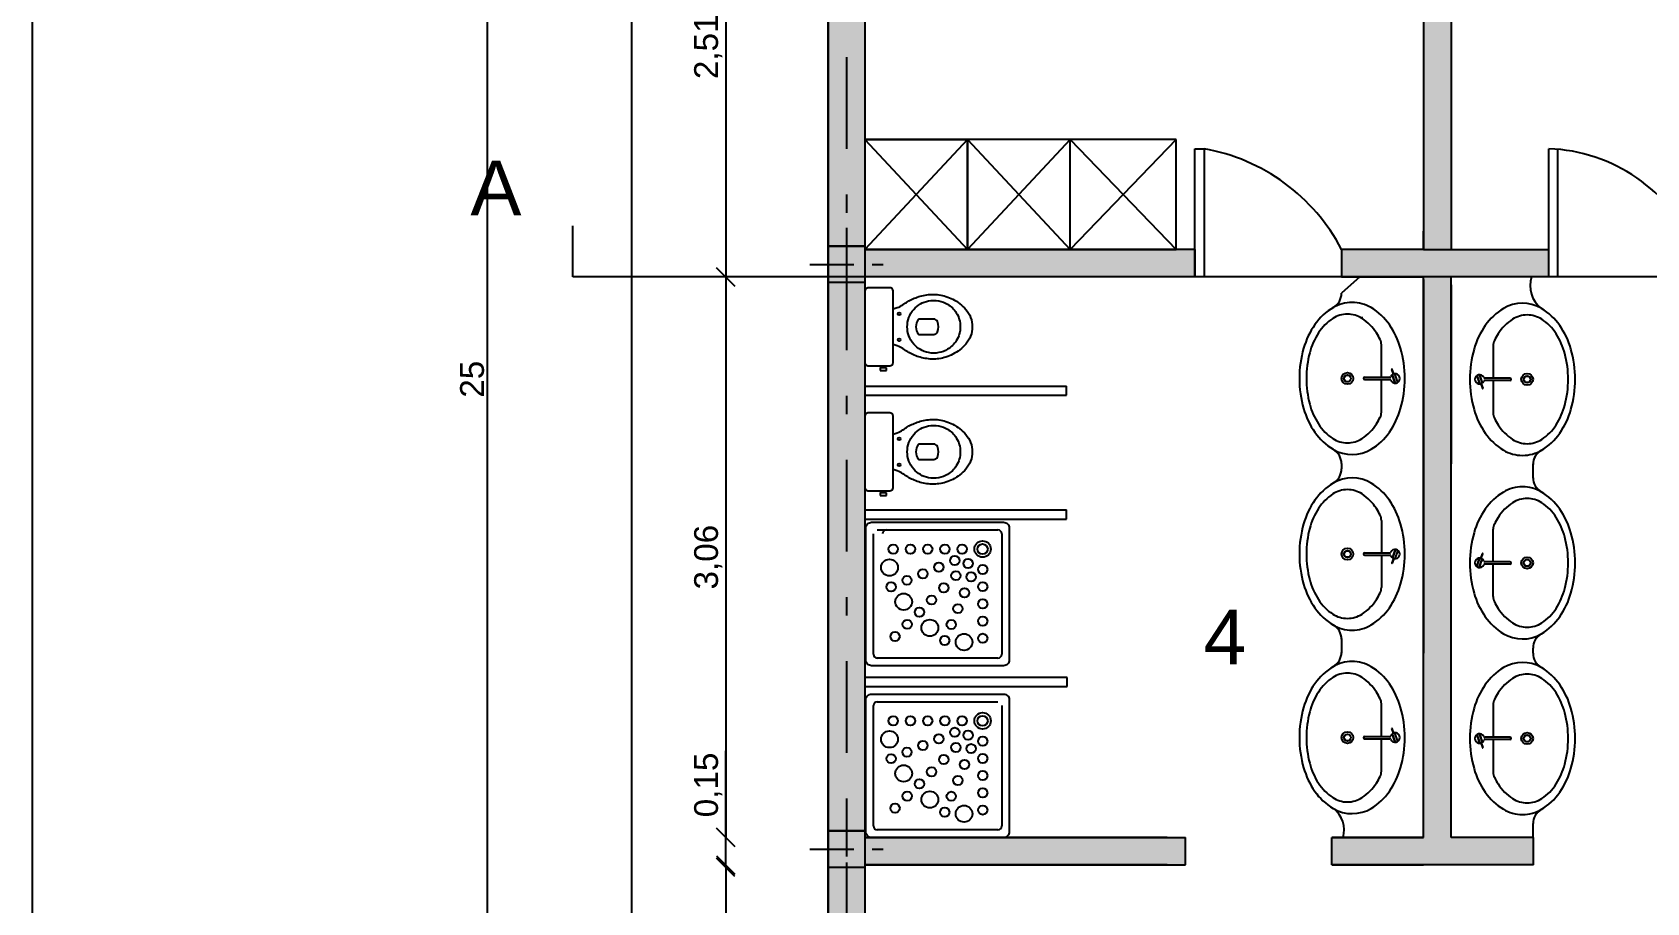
# Model space of a CAD drawing. Header units: millimetres. Extents: x 2439 to 2849, y 1282 to 1398.
# Drawn here: x 2474.67 to 2483.49, y 1339.08 to 1343.84 of the extents above; entities that cross this region are included whole.
import ezdxf

# ---------------------------------------------------------------- set-up
doc = ezdxf.new("R2010")
doc.units = ezdxf.units.MM
doc.linetypes.add('ACAD_ISO04W100', pattern=[30, 24, -3, 0, -3])
doc.linetypes.add('DASHDOT', pattern=[1, 0.5, -0.25, 0, -0.25])
for name, color, linetype in [('Eje', 7, 'DASHDOT'), ('HA', 80, 'Continuous'), ('Muro', 3, 'Continuous')]:
    doc.layers.add(name, color=color, linetype=linetype)
doc.styles.get("Standard").update_dxf_attribs({"font": 'arial.ttf'})
doc.dimstyles.new('Joel', dxfattribs={"dimtxt": 0.13, "dimasz": 0.1, "dimexe": 1.25, "dimexo": 0.625, "dimgap": 0.0176, "dimtad": 1, "dimtxsty": 'Standard', "dimblk": 'OBLIQUE', "dimcen": 2.5, "dimse1": 1, "dimse2": 1, "dimclre": 256, "dimadec": 0, "dimazin": 0, "dimtfac": 1, "dimtmove": 0, "dimatfit": 3, "dimldrblk": 'OBLIQUE', "dimfxl": 1, "dimarcsym": 0})

# ---------------------------------------------------------------- blocks, each defined once
blk = doc.blocks.new('Armario')
for p, q in [((-0.1018, 0.3676), (-1.8018, 0.3676)), ((-1.8018, 0.3676), (-1.2418, 0.3676)), ((-1.2418, 0.3676), (-1.8018, -0.2324)), ((-1.8018, 0.3676), (-1.2418, -0.2324)), ((-1.8018, 0.3676), (-1.8018, -0.2324)), ((-1.2418, 0.3676), (-1.2418, -0.2324)), ((-0.6818, 0.3676), (-1.2418, -0.2324)), ((-1.2418, -0.2324), (-1.2418, 0.3676)), ((-1.2418, 0.3676), (-0.6818, -0.2324)), ((-0.6818, -0.2324), (-0.6818, 0.3676)), ((-0.6818, 0.3676), (-0.1018, -0.2324)), ((-0.1018, 0.3676), (-0.6818, -0.2324)), ((-0.1018, -0.2324), (-0.1018, 0.3676)), ((-1.8018, -0.2324), (-0.1018, -0.2324)), ((-1.2418, -0.2324), (-0.6818, -0.2324))]:
    blk.add_line(p, q)
blk = doc.blocks.new('Col20x20')
at = {"layer": 'HA'}
h = blk.add_hatch(color=256, dxfattribs=at)
h.dxf.hatch_style = 1
h.paths.add_polyline_path([(-0.1, 0.1), (-0.1, -0.1), (0.1, -0.1), (0.1, 0.1)])
for p, q in [((-0.1, 0.1), (0.1, 0.1)), ((-0.1, -0.1), (-0.1, 0.1)), ((0.1, 0.1), (-0.1, 0.1)), ((0.1, 0.1), (0.1, -0.1)), ((0.1, -0.1), (-0.1, -0.1))]:
    blk.add_line(p, q)
at = {"linetype": 'ACAD_ISO04W100', "ltscale": 0.01}
for points in [[(0, 0.2), (0, -0.2)], [(-0.2, 0), (0.2, 0)]]:
    blk.add_lwpolyline(points, dxfattribs=at)
blk = doc.blocks.new('_Oblique')
at = {"color": 0, "linetype": 'ByBlock', "lineweight": -2}
blk.add_line((-0.5, -0.5), (0.5, 0.5), dxfattribs=at)
blk = doc.blocks.new('*D133')
at = {"color": 0, "lineweight": -2, "transparency": 16777216}
blk.add_line((2478.4595, 1345.0185), (2478.4595, 1342.5044), dxfattribs=at)
at = {"layer": 'Defpoints', "color": 0, "transparency": 16777216}
for p in [(2485.6685, 1345.0185), (2478.4595, 1342.5044), (2485.6685, 1342.5044)]:
    blk.add_point(p, dxfattribs=at)
at = {"color": 0, "lineweight": -2, "transparency": 16777216, "xscale": 0.1, "yscale": 0.1, "zscale": 0.1}
for p, rotation in [((2478.4595, 1345.0185), 90), ((2478.4595, 1342.5044), 270)]:
    blk.add_blockref('_Oblique', p, dxfattribs=dict(at, rotation=rotation))
at = {"color": 0, "transparency": 16777216, "insert": (2478.3638, 1343.7615), "char_height": 0.13, "attachment_point": 5, "rotation": 90}
blk.add_mtext('2,51', dxfattribs=at)
blk = doc.blocks.new('*D134')
at = {"color": 0, "lineweight": -2, "transparency": 16777216}
blk.add_line((2478.4595, 1342.5044), (2478.4595, 1339.4415), dxfattribs=at)
at = {"layer": 'Defpoints', "color": 0, "transparency": 16777216}
for p in [(2479.2185, 1342.5044), (2478.4595, 1339.4415), (2479.2185, 1339.4415)]:
    blk.add_point(p, dxfattribs=at)
at = {"color": 0, "lineweight": -2, "transparency": 16777216, "xscale": 0.1, "yscale": 0.1, "zscale": 0.1}
for p, rotation in [((2478.4595, 1342.5044), 90), ((2478.4595, 1339.4415), 270)]:
    blk.add_blockref('_Oblique', p, dxfattribs=dict(at, rotation=rotation))
at = {"color": 0, "transparency": 16777216, "insert": (2478.3638, 1340.973), "char_height": 0.13, "attachment_point": 5, "rotation": 90}
blk.add_mtext('3,06', dxfattribs=at)
blk = doc.blocks.new('*D135')
at = {"color": 0, "lineweight": -2, "transparency": 16777216}
for p, q in [((2478.4595, 1339.4415), (2478.4595, 1339.9153)), ((2478.4595, 1339.2915), (2478.4595, 1339.4415))]:
    blk.add_line(p, q, dxfattribs=at)
at = {"layer": 'Defpoints', "color": 0, "transparency": 16777216}
for p in [(2478.4595, 1339.4415), (2480.9685, 1339.4415), (2480.9685, 1339.2915)]:
    blk.add_point(p, dxfattribs=at)
at = {"color": 0, "lineweight": -2, "transparency": 16777216, "xscale": 0.1, "yscale": 0.1, "zscale": 0.1}
for p, rotation in [((2478.4595, 1339.4415), 90), ((2478.4595, 1339.2915), 270)]:
    blk.add_blockref('_Oblique', p, dxfattribs=dict(at, rotation=rotation))
at = {"color": 0, "transparency": 16777216, "insert": (2478.3638, 1339.7284), "char_height": 0.13, "attachment_point": 5, "rotation": 90}
blk.add_mtext('0,15', dxfattribs=at)
blk = doc.blocks.new('*D136')
at = {"color": 0, "lineweight": -2, "transparency": 16777216}
blk.add_line((2478.4595, 1339.2779), (2478.4595, 1334.9915), dxfattribs=at)
at = {"layer": 'Defpoints', "color": 0, "transparency": 16777216}
for p in [(2479.2185, 1339.2779), (2478.4595, 1334.9915), (2479.2185, 1334.9915)]:
    blk.add_point(p, dxfattribs=at)
at = {"color": 0, "lineweight": -2, "transparency": 16777216, "xscale": 0.1, "yscale": 0.1, "zscale": 0.1}
for p, rotation in [((2478.4595, 1339.2779), 90), ((2478.4595, 1334.9915), 270)]:
    blk.add_blockref('_Oblique', p, dxfattribs=dict(at, rotation=rotation))
at = {"color": 0, "transparency": 16777216, "insert": (2478.3638, 1337.1347), "char_height": 0.13, "attachment_point": 5, "rotation": 90}
blk.add_mtext('4,29', dxfattribs=at)
blk = doc.blocks.new('*D138')
at = {"color": 0, "lineweight": -2, "transparency": 16777216}
blk.add_line((2477.9446, 1354.4451), (2477.9446, 1334.7915), dxfattribs=at)
at = {"layer": 'Defpoints', "color": 0, "transparency": 16777216}
for p in [(2483.0185, 1354.4451), (2477.9446, 1334.7915), (2483.0185, 1334.7915)]:
    blk.add_point(p, dxfattribs=at)
at = {"color": 0, "lineweight": -2, "transparency": 16777216, "xscale": 0.1, "yscale": 0.1, "zscale": 0.1}
for p, rotation in [((2477.9446, 1354.4451), 90), ((2477.9446, 1334.7915), 270)]:
    blk.add_blockref('_Oblique', p, dxfattribs=dict(at, rotation=rotation))
at = {"color": 0, "transparency": 16777216, "insert": (2477.8489, 1344.6183), "char_height": 0.13, "attachment_point": 5, "rotation": 90}
blk.add_mtext('19,65', dxfattribs=at)
blk = doc.blocks.new('*D152')
at = {"color": 0, "lineweight": -2, "transparency": 16777216}
blk.add_line((2477.1589, 1329.4451), (2477.1589, 1354.4451), dxfattribs=at)
at = {"layer": 'Defpoints', "color": 0, "transparency": 16777216}
for p in [(2477.1589, 1354.4451), (2479.0185, 1354.4451), (2479.0185, 1329.4451)]:
    blk.add_point(p, dxfattribs=at)
at = {"color": 0, "lineweight": -2, "transparency": 16777216, "xscale": 0.1, "yscale": 0.1, "zscale": 0.1}
for p, rotation in [((2477.1589, 1354.4451), 90), ((2477.1589, 1329.4451), 270)]:
    blk.add_blockref('_Oblique', p, dxfattribs=dict(at, rotation=rotation))
at = {"color": 0, "transparency": 16777216, "insert": (2477.0749, 1341.9451), "char_height": 0.13, "attachment_point": 5, "rotation": 90}
blk.add_mtext('25', dxfattribs=at)

msp = doc.modelspace()

# ---------------------------------------------------------------- hatches: boundary and pattern name
h = msp.add_hatch(color=1)
h.dxf.hatch_style = 1
h.paths.add_polyline_path([(2487.0183, 1340.14147), (2488.81847, 1340.14147), (2488.81847, 1340.29147), (2486.8683, 1340.29147), (2486.8683, 1337.99147), (2485.51847, 1337.99147), (2485.51847, 1336.69147), (2485.66847, 1336.69147), (2485.66847, 1337.84147), (2487.41847, 1337.84147), (2487.41847, 1337.99147), (2487.0183, 1337.99147)])
h.paths.add_polyline_path([(2489.01847, 1340.10986), (2488.81847, 1340.10986), (2488.81847, 1339.66647), (2489.01847, 1339.66647)])
h.paths.add_polyline_path([(2489.01847, 1340.69161), (2488.81847, 1340.69161), (2488.81847, 1340.30986), (2489.01847, 1340.30986)])
h.paths.add_polyline_path([(2489.01847, 1339.06647), (2488.81847, 1339.06647), (2488.81847, 1338.01669), (2489.01847, 1338.01669)])
h.paths.add_polyline_path([(2489.01847, 1337.81669), (2488.81847, 1337.81669), (2488.81847, 1336.98352), (2489.01847, 1336.98352)])
h.paths.add_polyline_path([(2489.01847, 1335.78352), (2488.81847, 1335.78352), (2488.81847, 1335.66647), (2488.81847, 1335.26647), (2488.81847, 1334.99147), (2489.01847, 1334.99147)])
h.paths.add_polyline_path([(2488.81847, 1334.99147), (2485.66847, 1334.99147), (2485.66847, 1335.79147), (2485.51847, 1335.79147), (2485.51847, 1334.89147), (2488.81847, 1334.89147)])
h.paths.add_polyline_path([(2485.51847, 1334.89147), (2485.27521, 1334.89147), (2485.27521, 1334.79147), (2485.31847, 1334.79147), (2485.51847, 1334.79147)])
h.paths.add_polyline_path([(2485.51847, 1334.99147), (2485.27521, 1334.99147), (2485.27521, 1334.89147), (2485.51847, 1334.89147)])
h.paths.add_polyline_path([(2488.81847, 1334.89147), (2488.71847, 1334.89147), (2485.51847, 1334.89147), (2485.51847, 1334.79147), (2488.81847, 1334.79147)])
h.paths.add_polyline_path([(2484.47521, 1334.89147), (2484.11847, 1334.89147), (2484.11847, 1334.79147), (2484.47521, 1334.79147)])
h.paths.add_polyline_path([(2484.47521, 1334.99147), (2484.11847, 1334.99147), (2484.11847, 1334.89147), (2484.47521, 1334.89147)])
h.paths.add_polyline_path([(2483.31847, 1334.89147), (2482.91847, 1334.89147), (2482.91847, 1334.79147), (2483.31847, 1334.79147)])
h.paths.add_polyline_path([(2483.31847, 1334.99147), (2482.91847, 1334.99147), (2482.91847, 1334.89147), (2483.31847, 1334.89147)])
h.paths.add_polyline_path([(2479.61847, 1334.89147), (2479.21847, 1334.89147), (2479.21847, 1334.79147), (2479.61847, 1334.79147)])
h.paths.add_polyline_path([(2479.61847, 1334.99147), (2479.33275, 1334.99147), (2479.21847, 1334.99147), (2479.21847, 1334.89147), (2479.61847, 1334.89147)])
h.paths.add_polyline_path([(2480.96847, 1339.44147), (2479.21847, 1339.44147), (2479.21847, 1339.29147), (2480.96847, 1339.29147)])
h.paths.add_polyline_path([(2482.86847, 1339.44147), (2482.41847, 1339.44147), (2482.41847, 1341.48255), (2482.41847, 1342.46125), (2482.41847, 1342.50444), (2482.26847, 1342.50444), (2482.26847, 1339.44147), (2481.82964, 1339.44147), (2481.76847, 1339.44147), (2481.76847, 1339.29147), (2482.26847, 1339.29147), (2482.86847, 1339.29147)])
h.paths.add_polyline_path([(2482.79334, 1346.20444), (2482.19334, 1346.20444), (2481.67547, 1346.20444), (2481.67547, 1346.00444), (2482.26847, 1346.00444), (2482.26847, 1342.75444), (2482.26847, 1342.65444), (2482.41847, 1342.65444), (2482.41847, 1342.75444), (2482.41847, 1346.00444), (2482.79334, 1346.00444)])
h.paths.add_polyline_path([(2480.17547, 1346.20444), (2479.21847, 1346.20444), (2479.21847, 1346.00444), (2480.17547, 1346.00444)], flags=17)
h.paths.add_polyline_path([(2485.66847, 1347.20444), (2485.51847, 1347.20444), (2485.51847, 1342.50444), (2485.66847, 1342.50444), (2485.66847, 1346.20444)])
h.paths.add_polyline_path([(2485.51847, 1347.20444), (2485.46847, 1347.20444), (2485.46847, 1346.20444), (2484.52148, 1346.20444), (2484.29334, 1346.20444), (2484.29334, 1346.00444), (2485.51847, 1346.00444)])
h.paths.add_polyline_path([(2479.21847, 1349.00444), (2479.11847, 1349.00444), (2479.11847, 1346.20444), (2479.21847, 1346.20444)])
h.paths.add_polyline_path([(2479.11847, 1349.00444), (2479.01847, 1349.00444), (2479.01847, 1346.20444), (2479.11847, 1346.20444)])
h.paths.add_polyline_path([(2480.51847, 1349.20444), (2479.21847, 1349.20444), (2479.21847, 1349.10444), (2480.51847, 1349.10444)])
h.paths.add_polyline_path([(2480.51847, 1349.10444), (2479.21847, 1349.10444), (2479.21847, 1349.00444), (2480.51847, 1349.00444)])
h.paths.add_polyline_path([(2483.01864, 1349.20444), (2482.51847, 1349.20444), (2482.51847, 1349.10444), (2483.01864, 1349.10444)])
h.paths.add_polyline_path([(2483.01864, 1349.10444), (2482.91864, 1349.10444), (2482.51847, 1349.10444), (2482.51847, 1349.00444), (2483.01864, 1349.00444)])
h.paths.add_polyline_path([(2483.21847, 1350.9314), (2483.01847, 1350.9314), (2483.01847, 1349.20444), (2483.01864, 1349.20444), (2483.01864, 1349.10444), (2484.26847, 1349.10444), (2484.26847, 1349.20444), (2483.51847, 1349.20444), (2483.21847, 1349.20444)])
h.paths.add_polyline_path([(2484.26847, 1349.10444), (2483.21864, 1349.10444), (2483.21864, 1349.00444), (2484.26847, 1349.00444)])
h.paths.add_polyline_path([(2485.16847, 1349.20444), (2484.26847, 1349.20444), (2484.26847, 1349.10444), (2485.16847, 1349.10444)])
h.paths.add_polyline_path([(2485.16847, 1349.10444), (2484.26847, 1349.10444), (2484.26847, 1349.00444), (2485.16847, 1349.00444)])
h.paths.add_polyline_path([(2488.81847, 1349.10444), (2485.66864, 1349.10444), (2485.66864, 1349.00444), (2486.61847, 1349.00444), (2487.4198, 1349.00444, -0.1461994), (2487.43636, 1349.00444), (2488.81847, 1349.00444)], flags=17)
h.paths.add_polyline_path([(2485.46864, 1349.10444), (2485.16847, 1349.10444), (2485.16847, 1349.00444), (2485.46864, 1349.00444)])
h.paths.add_polyline_path([(2485.46864, 1349.20444), (2485.16847, 1349.20444), (2485.16847, 1349.10444), (2485.46864, 1349.10444)])
h.paths.add_polyline_path([(2485.66847, 1349.00444), (2485.51847, 1349.00444), (2485.51847, 1348.10444), (2485.66847, 1348.10444)], flags=17)
h.paths.add_polyline_path([(2485.51847, 1349.00444), (2485.46847, 1349.00444), (2485.46847, 1348.10444), (2485.51847, 1348.10444)])
h.paths.add_polyline_path([(2489.01847, 1349.20444), (2487.51847, 1349.20444), (2487.51847, 1351.4451), (2487.31847, 1351.4451), (2487.31847, 1349.20444), (2485.51847, 1349.20444), (2485.51847, 1349.10444), (2488.81847, 1349.10444), (2488.81847, 1349.00444), (2488.81847, 1347.21149), (2489.01847, 1347.21149)])
h.paths.add_polyline_path([(2487.51847, 1354.4451), (2485.51847, 1354.4451), (2485.51847, 1354.2451), (2485.61847, 1354.2451), (2485.71847, 1354.2451), (2485.71847, 1353.1951), (2485.86847, 1353.1951), (2485.86847, 1354.2451), (2487.31847, 1354.2451), (2487.31847, 1353.72022), (2487.51847, 1353.72022)])
h.paths.add_polyline_path([(2487.51847, 1353.12022), (2487.31847, 1353.12022), (2487.31847, 1352.3951), (2485.86847, 1352.3951), (2485.71847, 1352.3951), (2485.71847, 1352.2451), (2487.31847, 1352.2451), (2487.51847, 1352.2451)])
h.paths.add_polyline_path([(2485.51847, 1354.4451), (2483.01847, 1354.4451), (2483.01847, 1353.4451), (2483.21847, 1353.4451), (2483.21847, 1354.2451), (2485.51847, 1354.2451)])
h.paths.add_polyline_path([(2483.21847, 1352.2451), (2483.01847, 1352.2451), (2483.01847, 1351.7314), (2483.21847, 1351.7314)])
h.paths.add_polyline_path([(2488.81847, 1345.21853), (2488.21809, 1345.21853), (2488.15757, 1345.21853), (2487.61847, 1345.21853), (2487.50823, 1345.21853), (2487.33737, 1345.21853), (2487.33737, 1345.01853), (2487.61847, 1345.01853), (2488.81847, 1345.01853)])
h.paths.add_polyline_path([(2489.01847, 1346.01149), (2488.91847, 1346.01149), (2488.81847, 1346.01149), (2488.81847, 1345.21853), (2489.01847, 1345.21853)])
h.paths.add_polyline_path([(2489.01847, 1344.01853), (2488.81847, 1344.01853), (2488.81847, 1343.91682), (2488.81847, 1343.69161), (2489.01847, 1343.69161)])
h.paths.add_polyline_path([(2489.01847, 1345.01853), (2488.81847, 1345.01853), (2488.81847, 1344.81853), (2489.01847, 1344.81853)])
h.paths.add_polyline_path([(2479.11847, 1346.20444), (2479.01847, 1346.20444), (2479.01847, 1342.50444), (2479.11847, 1342.50444)])
h.paths.add_polyline_path([(2479.21847, 1346.00444), (2479.21847, 1346.20444), (2479.11847, 1346.20444), (2479.11847, 1342.50444), (2481.02078, 1342.50444), (2481.02078, 1342.65444), (2479.21847, 1342.65444)])
h.paths.add_polyline_path([(2479.11847, 1342.50444), (2479.01847, 1342.50444), (2479.01847, 1334.89147), (2479.11847, 1334.89147)])
h.paths.add_polyline_path([(2479.21847, 1339.27793), (2479.11847, 1339.27793), (2479.11847, 1338.01669), (2479.21847, 1338.01669), (2479.21847, 1338.42004)])
h.paths.add_polyline_path([(2479.21847, 1342.50444), (2479.11847, 1342.50444), (2479.11847, 1339.27793), (2479.21847, 1339.27793), (2479.21847, 1339.29147), (2479.21847, 1339.44147)])
h.paths.add_polyline_path([(2479.21847, 1338.01669), (2479.11847, 1338.01669), (2479.11847, 1334.89147), (2479.21847, 1334.89147), (2479.21847, 1334.99147)])
h.paths.add_polyline_path([(2485.66847, 1342.50444), (2485.51847, 1342.50444), (2485.51847, 1339.29147), (2485.66847, 1339.29147)])
h.paths.add_polyline_path([(2485.51847, 1339.44147), (2483.76847, 1339.44147), (2483.76847, 1339.29147), (2485.51847, 1339.29147)])
h.paths.add_polyline_path([(2482.952, 1342.65444), (2482.26847, 1342.65444), (2481.82078, 1342.65444), (2481.82078, 1342.50444), (2482.952, 1342.50444)])

# ---------------------------------------------------------------- linework, layer by layer
at = {"ltscale": 0.01}
msp.add_line((2474.67355, 1327.32459), (2474.67603, 1356.73146), dxfattribs=at)
for p, q in [((2479.01847, 1354.4451), (2479.01847, 1329.4451)), ((2481.02078, 1342.50444), (2481.02078, 1343.20444)), ((2481.02078, 1343.20444), (2481.07078, 1343.20444)), ((2481.07078, 1343.20444), (2481.07078, 1342.50444)), ((2482.952, 1342.50444), (2482.952, 1343.20444)), ((2483.002, 1342.50444), (2483.002, 1343.20444)), ((2477.62422, 1342.50444), (2477.62422, 1342.78308)), ((2482.952, 1342.50444), (2482.952, 1342.65444)), ((2489.43644, 1342.50444), (2477.62422, 1342.50444)), ((2481.07078, 1342.50444), (2481.02078, 1342.50444)), ((2481.92078, 1342.50444), (2481.82078, 1342.41492)), ((2482.26847, 1342.49028), (2482.26847, 1340.4492)), ((2482.41847, 1342.46125), (2482.41847, 1341.48255)), ((2482.03828, 1341.9558), (2482.03828, 1342.1332)), ((2482.64873, 1342.12837), (2482.64873, 1341.95097)), ((2479.33582, 1342.00805), (2479.30175, 1342.00805)), ((2479.30175, 1342.00805), (2479.30175, 1341.99291)), ((2479.30175, 1341.99291), (2479.31878, 1341.99291)), ((2479.30459, 1342.01894), (2479.30459, 1342.00805)), ((2479.31878, 1341.99291), (2479.33582, 1341.99291)), ((2479.33298, 1342.00805), (2479.33298, 1342.01894)), ((2479.33582, 1341.99291), (2479.33582, 1342.00805)), ((2482.10357, 1341.97312), (2482.09486, 1341.99822)), ((2482.10599, 1341.97396), (2482.09728, 1341.99905)), ((2479.21847, 1341.90758), (2480.31847, 1341.90758)), ((2479.21847, 1341.90758), (2480.31847, 1341.90758)), ((2480.31847, 1341.85758), (2480.31847, 1341.90758)), ((2481.62896, 1341.9494), (2481.62896, 1341.9494)), ((2481.94702, 1341.9558), (2482.08385, 1341.9558)), ((2481.94702, 1341.943), (2482.08385, 1341.943)), ((2482.03828, 1341.76561), (2482.03828, 1341.943)), ((2482.11387, 1341.92383), (2482.09793, 1341.96996)), ((2482.1152, 1341.9239), (2482.09902, 1341.97073)), ((2482.12729, 1341.92808), (2482.11111, 1341.9749)), ((2482.12837, 1341.92884), (2482.11244, 1341.97497)), ((2482.41621, 1341.90758), (2482.41847, 1341.90758)), ((2482.55863, 1341.96514), (2482.57456, 1341.919)), ((2482.55972, 1341.9659), (2482.57589, 1341.91908)), ((2482.57181, 1341.97008), (2482.58798, 1341.92325)), ((2482.57314, 1341.97015), (2482.58907, 1341.92402)), ((2482.58101, 1341.92002), (2482.58972, 1341.89492)), ((2482.58343, 1341.92086), (2482.59214, 1341.89576)), ((2482.73998, 1341.95097), (2482.60316, 1341.95097)), ((2482.73998, 1341.93818), (2482.60316, 1341.93818)), ((2482.64873, 1341.93818), (2482.64873, 1341.76078)), ((2483.05804, 1341.94458), (2483.05804, 1341.94458)), ((2479.21847, 1341.85758), (2480.31847, 1341.85758)), ((2479.21847, 1341.85758), (2480.31847, 1341.85758)), ((2482.41621, 1341.85758), (2482.41847, 1341.85758)), ((2481.82078, 1341.48388), (2481.82078, 1341.45559)), ((2482.41847, 1339.44147), (2482.41847, 1341.48255)), ((2482.86615, 1341.40719), (2482.86615, 1341.48255)), ((2482.86622, 1341.4037), (2482.86622, 1341.47905)), ((2479.33582, 1341.32468), (2479.30175, 1341.32468)), ((2479.30175, 1341.32468), (2479.30175, 1341.30954)), ((2479.30175, 1341.30954), (2479.31878, 1341.30954)), ((2479.30459, 1341.33557), (2479.30459, 1341.32468)), ((2479.31878, 1341.30954), (2479.33582, 1341.30954)), ((2479.33298, 1341.32468), (2479.33298, 1341.33557)), ((2479.33582, 1341.30954), (2479.33582, 1341.32468)), ((2479.21847, 1341.23078), (2480.31847, 1341.23078)), ((2480.31847, 1341.18078), (2480.31847, 1341.23078)), ((2479.21847, 1341.18078), (2480.31847, 1341.18078)), ((2482.03828, 1341.17387), (2482.03828, 1340.99647)), ((2482.64866, 1340.94807), (2482.64866, 1341.12546)), ((2482.11387, 1341.01565), (2482.09793, 1340.96952)), ((2482.1152, 1341.01558), (2482.09902, 1340.96875)), ((2482.12729, 1341.0114), (2482.11111, 1340.96458)), ((2482.12837, 1341.01064), (2482.11244, 1340.9645)), ((2481.94702, 1340.99647), (2482.08385, 1340.99647)), ((2481.94702, 1340.98368), (2482.08385, 1340.98368)), ((2482.03828, 1340.98368), (2482.03828, 1340.80628)), ((2482.10357, 1340.96636), (2482.09486, 1340.94126)), ((2482.10599, 1340.96552), (2482.09728, 1340.94042)), ((2482.55856, 1340.92111), (2482.57449, 1340.96724)), ((2482.55965, 1340.92035), (2482.57582, 1340.96717)), ((2482.57174, 1340.91617), (2482.58791, 1340.96299)), ((2482.57307, 1340.9161), (2482.589, 1340.96223)), ((2482.58095, 1340.96623), (2482.58965, 1340.99132)), ((2482.58336, 1340.96539), (2482.59207, 1340.99049)), ((2482.73991, 1340.94807), (2482.60309, 1340.94807)), ((2482.73991, 1340.93527), (2482.60309, 1340.93527)), ((2482.64866, 1340.75788), (2482.64866, 1340.93527)), ((2481.82071, 1340.52805), (2481.82071, 1340.45269)), ((2481.82078, 1340.52455), (2481.82078, 1340.4492)), ((2482.26847, 1339.4705), (2482.26847, 1340.4492)), ((2482.86615, 1340.44786), (2482.86615, 1340.47615)), ((2480.32371, 1340.31535), (2479.22371, 1340.31535)), ((2480.32371, 1340.26535), (2480.32371, 1340.31535)), ((2479.22371, 1340.26535), (2480.32371, 1340.26535)), ((2482.03821, 1339.99357), (2482.03821, 1340.17096)), ((2482.64866, 1340.16614), (2482.64866, 1339.98874)), ((2482.10592, 1340.01173), (2482.09721, 1340.03682)), ((2481.6289, 1339.98717), (2481.6289, 1339.98717)), ((2481.94695, 1339.99357), (2482.08378, 1339.99357)), ((2481.94695, 1339.98077), (2482.08378, 1339.98077)), ((2482.03821, 1339.80338), (2482.03821, 1339.98077)), ((2482.1035, 1340.01089), (2482.0948, 1340.03599)), ((2482.1138, 1339.9616), (2482.09787, 1340.00773)), ((2482.11513, 1339.96167), (2482.09895, 1340.00849)), ((2482.12722, 1339.96585), (2482.11104, 1340.01267)), ((2482.12831, 1339.96661), (2482.11237, 1340.01274)), ((2482.55856, 1340.00291), (2482.57449, 1339.95677)), ((2482.55965, 1340.00367), (2482.57582, 1339.95685)), ((2482.57174, 1340.00785), (2482.58791, 1339.96102)), ((2482.57307, 1340.00792), (2482.589, 1339.96179)), ((2482.58095, 1339.95779), (2482.58965, 1339.93269)), ((2482.58336, 1339.95863), (2482.59207, 1339.93353)), ((2482.73991, 1339.98874), (2482.60309, 1339.98874)), ((2482.73991, 1339.97595), (2482.60309, 1339.97595)), ((2482.64866, 1339.97595), (2482.64866, 1339.79855)), ((2483.05797, 1339.98235), (2483.05797, 1339.98235)), ((2482.86615, 1339.44147), (2482.86615, 1339.51682)), ((2481.82964, 1339.44147), (2482.26847, 1339.44147)), ((2482.86615, 1339.44147), (2482.41847, 1339.44147))]:
    msp.add_line(p, q)
at = {"color": 0}
for p, q in [((2479.26549, 1340.44249), (2479.26549, 1341.10064)), ((2479.28639, 1341.12154), (2479.94454, 1341.12154)), ((2479.96543, 1341.10064), (2479.96543, 1340.44249)), ((2479.94454, 1340.4216), (2479.28639, 1340.4216)), ((2479.26549, 1339.50415), (2479.26549, 1340.1623)), ((2479.28639, 1340.1832), (2479.94454, 1340.1832)), ((2479.96543, 1340.1623), (2479.96543, 1339.50415)), ((2479.94454, 1339.48326), (2479.28639, 1339.48326))]:
    msp.add_line(p, q, dxfattribs=at)
for points in [[(2479.21847, 1342.23187), (2479.21847, 1342.03595, 0.4180357), (2479.2355, 1342.01894), (2479.35427, 1342.01894, 0.4242171), (2479.37225, 1342.03597), (2479.37225, 1342.42742, 0.4301318), (2479.35427, 1342.4448), (2479.33298, 1342.4448), (2479.30459, 1342.4448), (2479.2355, 1342.4448, 0.4180357), (2479.21847, 1342.42779)], [(2479.44985, 1342.23187, -0.1805203), (2479.48534, 1342.32651, -0.1671584), (2479.56578, 1342.37335, -0.1), (2479.62257, 1342.37335, -0.0962911), (2479.66989, 1342.3549, -0.1333202), (2479.7172, 1342.30852, -0.150886), (2479.73944, 1342.23187, -0.150886), (2479.7172, 1342.15521, -0.1333202), (2479.66989, 1342.10884, -0.0962911), (2479.62257, 1342.09039, -0.1), (2479.56578, 1342.09039, -0.1671584), (2479.48534, 1342.13723, -0.1805203)], [(2479.615, 1342.26026, 0.276984), (2479.59418, 1342.27398), (2479.51373, 1342.27398, 0.3932584), (2479.51373, 1342.18976), (2479.59418, 1342.18976, 0.276984), (2479.615, 1342.20348, 0.2)], [(2479.21847, 1341.5485), (2479.21847, 1341.35258, 0.4180357), (2479.2355, 1341.33557), (2479.35427, 1341.33557, 0.4242171), (2479.37225, 1341.3526), (2479.37225, 1341.74405, 0.4301318), (2479.35427, 1341.76143), (2479.33298, 1341.76143), (2479.30459, 1341.76143), (2479.2355, 1341.76143, 0.4180357), (2479.21847, 1341.74442)], [(2479.44985, 1341.5485, -0.1805203), (2479.48534, 1341.64314, -0.1671584), (2479.56578, 1341.68998, -0.1), (2479.62257, 1341.68998, -0.0962911), (2479.66989, 1341.67153, -0.1333202), (2479.7172, 1341.62516, -0.150886), (2479.73944, 1341.5485, -0.150886), (2479.7172, 1341.47184, -0.1333202), (2479.66989, 1341.42547, -0.0962911), (2479.62257, 1341.40702, -0.1), (2479.56578, 1341.40702, -0.1671584), (2479.48534, 1341.45386, -0.1805203)], [(2479.615, 1341.57689, 0.276984), (2479.59418, 1341.59061), (2479.51373, 1341.59061, 0.3932584), (2479.51373, 1341.50639), (2479.59418, 1341.50639, 0.276984), (2479.615, 1341.52011, 0.2)]]:
    msp.add_lwpolyline(points, format="xyb", close=True)
for points in [[(2479.37225, 1342.32913), (2479.39544, 1342.33644, 0.0607785), (2479.42667, 1342.35158, -0.0619902), (2479.48061, 1342.38376, -0.0678678), (2479.54686, 1342.40458, -0.0864797), (2479.62257, 1342.40647, -0.0851656), (2479.69828, 1342.38234, -0.0982979), (2479.76925, 1342.32651, -0.1820041), (2479.80522, 1342.23187, -0.1820041), (2479.76925, 1342.13723, -0.0982979), (2479.69828, 1342.0814, -0.0851656), (2479.62257, 1342.05726, -0.0864797), (2479.54686, 1342.05916, -0.0678678), (2479.48061, 1342.07998, -0.0619902), (2479.42667, 1342.11215, 0.0607785), (2479.39544, 1342.12729), (2479.37225, 1342.1346)], [(2479.37225, 1341.64577), (2479.39544, 1341.65307, 0.0607785), (2479.42667, 1341.66822, -0.0619902), (2479.48061, 1341.70039, -0.0678678), (2479.54686, 1341.72121, -0.0864797), (2479.62257, 1341.72311, -0.0851656), (2479.69828, 1341.69897, -0.0982979), (2479.76925, 1341.64314, -0.1820041), (2479.80522, 1341.5485, -0.1820041), (2479.76925, 1341.45386, -0.0982979), (2479.69828, 1341.39803, -0.0851656), (2479.62257, 1341.3739, -0.0864797), (2479.54686, 1341.37579, -0.0678678), (2479.48061, 1341.39661, -0.0619902), (2479.42667, 1341.42878, 0.0607785), (2479.39544, 1341.44393), (2479.37225, 1341.45124)]]:
    msp.add_lwpolyline(points, format="xyb")
for points in [[(2480.00722, 1340.41115, -0.4142136), (2479.97588, 1340.37981), (2479.25505, 1340.37981, -0.4142136), (2479.22371, 1340.41115), (2479.22371, 1341.13199, -0.4142136), (2479.25505, 1341.16333), (2479.97588, 1341.16333, -0.4142136), (2480.00722, 1341.13199)], [(2480.00722, 1339.47281, -0.4142136), (2479.97588, 1339.44147), (2479.25505, 1339.44147, -0.4142136), (2479.22371, 1339.47281), (2479.22371, 1340.19364, -0.4142136), (2479.25505, 1340.22498), (2479.97588, 1340.22498, -0.4142136), (2480.00722, 1340.19364)]]:
    msp.add_lwpolyline(points, format="xyb", close=True, dxfattribs=at)
for centre, radius in [((2479.40552, 1342.30285), 0.0071), ((2479.40552, 1342.16089), 0.0071), ((2481.85281, 1341.9494), 0.03198), ((2482.8342, 1341.94458), 0.03198), ((2481.85281, 1341.9494), 0.01919), ((2481.85281, 1341.9494), 0.01791), ((2482.8342, 1341.94458), 0.01919), ((2482.8342, 1341.94458), 0.01791), ((2479.40552, 1341.61948), 0.0071), ((2479.40552, 1341.47752), 0.0071), ((2481.85281, 1340.99008), 0.03198), ((2481.85281, 1340.99008), 0.01919), ((2481.85281, 1340.99008), 0.01791), ((2482.83413, 1340.94167), 0.03198), ((2482.83413, 1340.94167), 0.01919), ((2482.83413, 1340.94167), 0.01791), ((2481.85274, 1339.98717), 0.03198), ((2481.85274, 1339.98717), 0.01919), ((2481.85274, 1339.98717), 0.01791), ((2482.83413, 1339.98235), 0.03198), ((2482.83413, 1339.98235), 0.01919), ((2482.83413, 1339.98235), 0.01791)]:
    msp.add_circle(centre, radius)
for centre, radius in [((2479.37354, 1341.01707), 0.02539), ((2479.46756, 1341.01707), 0.02539), ((2479.56158, 1341.01707), 0.02539), ((2479.6556, 1341.01707), 0.02539), ((2479.74962, 1341.01707), 0.02539), ((2479.86096, 1341.01707), 0.04475), ((2479.86096, 1341.01707), 0.02804), ((2479.35304, 1340.91604), 0.04562), ((2479.62228, 1340.9183), 0.02539), ((2479.70915, 1340.95428), 0.02539), ((2479.78223, 1340.93834), 0.02539), ((2479.86191, 1340.90573), 0.02539), ((2479.36169, 1340.81035), 0.02539), ((2479.44855, 1340.84634), 0.02539), ((2479.53542, 1340.88232), 0.02539), ((2479.64927, 1340.80537), 0.02539), ((2479.71575, 1340.87186), 0.02539), ((2479.79839, 1340.86517), 0.02539), ((2479.86191, 1340.81171), 0.02539), ((2479.43036, 1340.72935), 0.04562), ((2479.58278, 1340.73889), 0.02539), ((2479.76241, 1340.77831), 0.02539), ((2479.86191, 1340.71769), 0.02539), ((2479.5163, 1340.67241), 0.02539), ((2479.72643, 1340.69144), 0.02539), ((2479.44982, 1340.60592), 0.02539), ((2479.57325, 1340.58647), 0.04562), ((2479.69045, 1340.60458), 0.02539), ((2479.86191, 1340.62367), 0.02539), ((2479.38333, 1340.53944), 0.02539), ((2479.65447, 1340.51771), 0.02539), ((2479.75993, 1340.50914), 0.04562), ((2479.86191, 1340.52965), 0.02539), ((2479.37354, 1340.07873), 0.02539), ((2479.46756, 1340.07873), 0.02539), ((2479.56158, 1340.07873), 0.02539), ((2479.6556, 1340.07873), 0.02539), ((2479.70915, 1340.01594), 0.02539), ((2479.74962, 1340.07873), 0.02539), ((2479.86096, 1340.07873), 0.04475), ((2479.86096, 1340.07873), 0.02804), ((2479.35304, 1339.9777), 0.04562), ((2479.53542, 1339.94397), 0.02539), ((2479.62228, 1339.97996), 0.02539), ((2479.71575, 1339.93352), 0.02539), ((2479.78223, 1340), 0.02539), ((2479.79839, 1339.92683), 0.02539), ((2479.86191, 1339.96739), 0.02539), ((2479.36169, 1339.87201), 0.02539), ((2479.44855, 1339.90799), 0.02539), ((2479.64927, 1339.86703), 0.02539), ((2479.76241, 1339.83997), 0.02539), ((2479.86191, 1339.87337), 0.02539), ((2479.43036, 1339.79101), 0.04562), ((2479.58278, 1339.80055), 0.02539), ((2479.72643, 1339.7531), 0.02539), ((2479.86191, 1339.77935), 0.02539), ((2479.44982, 1339.66758), 0.02539), ((2479.5163, 1339.73407), 0.02539), ((2479.57325, 1339.64813), 0.04562), ((2479.69045, 1339.66624), 0.02539), ((2479.86191, 1339.68533), 0.02539), ((2479.38333, 1339.6011), 0.02539), ((2479.65447, 1339.57937), 0.02539), ((2479.75993, 1339.5708), 0.04562), ((2479.86191, 1339.59131), 0.02539)]:
    msp.add_circle(centre, radius, dxfattribs=at)
for centre, radius, start, end in [((2480.8867, 1342.16706), 1.05359, 27.554539, 79.937785), ((2482.91854, 1342.29895), 0.90611, 23.099592, 87.883362), ((2483.00704, 1342.45685), 0.15713, 162.369645, 232.180567), ((2481.93949, 1342.06016), 0.32183, 120.412887, 145.304846), ((2481.87839, 1342.16229), 0.20282, 90, 120.892441), ((2481.73125, 1342.41492), 0.08954, 300.412887, 0), ((2481.87839, 1342.16229), 0.20282, 59.107559, 90), ((2480.8867, 1342.16706), 1.05359, 10.752723, 10.807271), ((2481.81728, 1342.06016), 0.32183, 34.695154, 59.107559), ((2482.86972, 1342.05534), 0.32183, 120.892441, 145.304846), ((2482.80861, 1342.15746), 0.20282, 59.781652, 120.892441), ((2482.74751, 1342.05534), 0.32183, 34.695154, 59.107559), ((2482.03619, 1341.99322), 0.43944, 145.304846, 163.999055), ((2481.91681, 1342.05667), 0.26347, 123.060386, 147.528808), ((2481.85281, 1342.155), 0.14615, 90, 123.060386), ((2481.85281, 1342.155), 0.14615, 56.939614, 90), ((2481.78881, 1342.05667), 0.26347, 32.471192, 56.939614), ((2480.8867, 1342.16706), 1.05359, 5.940277, 6.510195), ((2481.72059, 1341.99322), 0.43944, 16.000945, 34.695154), ((2482.8982, 1342.05185), 0.26347, 123.060386, 147.528808), ((2482.8342, 1342.15018), 0.14615, 90, 123.060386), ((2482.8342, 1342.15018), 0.14615, 56.939614, 90), ((2482.77019, 1342.05185), 0.26347, 32.471192, 56.939614), ((2482.01861, 1341.99189), 0.38414, 147.528808, 165.233261), ((2481.687, 1341.99189), 0.38414, 26.188072, 32.471192), ((2481.97432, 1342.1332), 0.06395, 0, 26.188072), ((2482.96641, 1341.98839), 0.43944, 145.304846, 163.999055), ((2482.71268, 1342.12837), 0.06395, 153.811928, 180), ((2483, 1341.98707), 0.38414, 147.528808, 153.811928), ((2482.66839, 1341.98707), 0.38414, 14.766739, 32.471192), ((2482.65082, 1341.98839), 0.43944, 16.000945, 34.695154), ((2482.18899, 1341.9494), 0.59839, 163.999055, 180), ((2482.17981, 1341.9494), 0.55085, 165.233261, 180), ((2481.56779, 1341.9494), 0.59839, 0, 16.000945), ((2483.11921, 1341.94458), 0.59839, 163.999055, 180), ((2482.50719, 1341.94458), 0.55085, 0, 14.766739), ((2482.49802, 1341.94458), 0.59839, 0, 16.000945), ((2482.09607, 1341.99864), 0.00128, 19.134199, 199.134199), ((2482.18899, 1341.9494), 0.59839, 180, 196.000945), ((2482.17981, 1341.9494), 0.55085, 180, 194.766739), ((2481.94702, 1341.9494), 0.0064, 90, 270), ((2482.08385, 1341.96219), 0.0064, 270, 336.421822), ((2482.08385, 1341.93661), 0.0064, 23.578178, 90), ((2482.11315, 1341.9494), 0.02558, 203.578178, 156.421822), ((2481.56779, 1341.9494), 0.59839, 343.999055, 0), ((2483.11921, 1341.94458), 0.59839, 180, 196.000945), ((2482.57385, 1341.94458), 0.02558, 23.578178, 336.421822), ((2482.59093, 1341.89534), 0.00128, 199.134199, 19.134199), ((2482.60316, 1341.95737), 0.0064, 203.578178, 270), ((2482.60316, 1341.93179), 0.0064, 90, 156.421822), ((2482.73998, 1341.94458), 0.0064, 270, 90), ((2482.50719, 1341.94458), 0.55085, 345.233261, 0), ((2482.49802, 1341.94458), 0.59839, 343.999055, 0), ((2482.01861, 1341.90691), 0.38414, 194.766739, 212.471192), ((2482.66839, 1341.90209), 0.38414, 327.528808, 345.233261), ((2482.03619, 1341.90558), 0.43944, 196.000945, 214.695154), ((2481.687, 1341.90691), 0.38414, 327.528808, 333.811928), ((2481.97432, 1341.76561), 0.06395, 333.811928, 0), ((2481.72059, 1341.90558), 0.43944, 325.304846, 343.999055), ((2482.96641, 1341.90076), 0.43944, 196.000945, 214.695154), ((2482.71268, 1341.76078), 0.06395, 180, 206.188072), ((2483, 1341.90209), 0.38414, 206.188072, 212.471192), ((2482.65082, 1341.90076), 0.43944, 325.304846, 343.999055), ((2481.93949, 1341.83864), 0.32183, 214.695154, 239.107559), ((2481.91681, 1341.84213), 0.26347, 212.471192, 236.939614), ((2481.78881, 1341.84213), 0.26347, 303.060386, 327.528808), ((2481.81728, 1341.83864), 0.32183, 300.892441, 325.304846), ((2482.86972, 1341.83382), 0.32183, 214.695154, 239.107559), ((2482.8982, 1341.8373), 0.26347, 212.471192, 236.939614), ((2482.74751, 1341.83382), 0.32183, 300.412887, 325.304846), ((2482.77019, 1341.8373), 0.26347, 303.060386, 327.528808), ((2481.85281, 1341.7438), 0.14615, 236.939614, 270), ((2481.87839, 1341.73651), 0.20282, 239.107559, 239.781652), ((2481.87839, 1341.73651), 0.20282, 239.781652, 300.892441), ((2481.73125, 1341.48388), 0.08954, 0, 59.781652), ((2481.85281, 1341.7438), 0.14615, 270, 303.060386), ((2482.80861, 1341.73169), 0.20282, 239.107559, 270), ((2482.8342, 1341.73898), 0.14615, 236.939614, 270), ((2482.80861, 1341.73169), 0.20282, 270, 300.892441), ((2482.8342, 1341.73898), 0.14615, 270, 303.060386), ((2482.95576, 1341.47905), 0.08954, 120.412887, 180), ((2481.73125, 1341.45559), 0.08954, 300.218348, 0), ((2481.93949, 1341.10084), 0.32183, 120.892441, 145.304846), ((2481.87839, 1341.20296), 0.20282, 120.218348, 120.892441), ((2481.87839, 1341.20296), 0.20282, 59.107559, 120.218348), ((2481.81728, 1341.10084), 0.32183, 34.695154, 59.107559), ((2482.95569, 1341.40719), 0.08954, 180, 239.587113), ((2482.03619, 1341.03389), 0.43944, 145.304846, 163.999055), ((2481.91681, 1341.09735), 0.26347, 123.060386, 147.528808), ((2481.85281, 1341.19568), 0.14615, 90, 123.060386), ((2481.85281, 1341.19568), 0.14615, 56.939614, 90), ((2481.78881, 1341.09735), 0.26347, 32.471192, 56.939614), ((2481.72059, 1341.03389), 0.43944, 16.000945, 34.695154), ((2482.86965, 1341.05243), 0.32183, 120.892441, 145.304846), ((2482.80855, 1341.15456), 0.20282, 90, 120.892441), ((2482.83413, 1341.14727), 0.14615, 90, 123.060386), ((2482.80855, 1341.15456), 0.20282, 59.107559, 90), ((2482.83413, 1341.14727), 0.14615, 56.939614, 90), ((2482.74744, 1341.05243), 0.32183, 34.695154, 59.587113), ((2482.01861, 1341.03257), 0.38414, 147.528808, 165.233261), ((2481.687, 1341.03257), 0.38414, 26.188072, 32.471192), ((2481.97432, 1341.17387), 0.06395, 0, 26.188072), ((2482.96634, 1340.98549), 0.43944, 145.304846, 163.999055), ((2482.99993, 1340.98416), 0.38414, 147.528808, 153.811928), ((2482.89813, 1341.04894), 0.26347, 123.060386, 147.528808), ((2482.77013, 1341.04894), 0.26347, 32.471192, 56.939614), ((2482.66832, 1340.98416), 0.38414, 14.766739, 32.471192), ((2482.65075, 1340.98549), 0.43944, 16.000945, 34.695154), ((2482.18899, 1340.99008), 0.59839, 163.999055, 180), ((2482.17981, 1340.99008), 0.55085, 165.233261, 180), ((2481.56779, 1340.99008), 0.59839, 0, 16.000945), ((2483.11914, 1340.94167), 0.59839, 163.999055, 180), ((2482.71261, 1341.12546), 0.06395, 153.811928, 180), ((2482.49795, 1340.94167), 0.59839, 0, 16.000945), ((2482.11315, 1340.99008), 0.02558, 203.578178, 156.421822), ((2482.50712, 1340.94167), 0.55085, 0, 14.766739), ((2482.18899, 1340.99008), 0.59839, 180, 196.000945), ((2482.17981, 1340.99008), 0.55085, 180, 194.766739), ((2481.94702, 1340.99008), 0.0064, 90, 270), ((2482.08385, 1341.00287), 0.0064, 270, 336.421822), ((2482.08385, 1340.97729), 0.0064, 23.578178, 90), ((2482.09607, 1340.94084), 0.00128, 160.865801, 340.865801), ((2481.56779, 1340.99008), 0.59839, 343.999055, 0), ((2483.11914, 1340.94167), 0.59839, 180, 196.000945), ((2482.57378, 1340.94167), 0.02558, 23.578178, 336.421822), ((2482.59086, 1340.9909), 0.00128, 340.865801, 160.865801), ((2482.60309, 1340.95446), 0.0064, 203.578178, 270), ((2482.60309, 1340.92888), 0.0064, 90, 156.421822), ((2482.73991, 1340.94167), 0.0064, 270, 90), ((2482.50712, 1340.94167), 0.55085, 345.233261, 0), ((2482.49795, 1340.94167), 0.59839, 343.999055, 0), ((2482.01861, 1340.94759), 0.38414, 194.766739, 212.471192), ((2482.03619, 1340.94626), 0.43944, 196.000945, 214.695154), ((2481.687, 1340.94759), 0.38414, 327.528808, 333.811928), ((2481.97432, 1340.80628), 0.06395, 333.811928, 0), ((2481.72059, 1340.94626), 0.43944, 325.304846, 343.999055), ((2482.96634, 1340.89785), 0.43944, 196.000945, 214.695154), ((2482.71261, 1340.75788), 0.06395, 180, 206.188072), ((2482.66832, 1340.89918), 0.38414, 327.528808, 345.233261), ((2482.65075, 1340.89785), 0.43944, 325.304846, 343.999055), ((2481.93949, 1340.87932), 0.32183, 214.695154, 239.587113), ((2481.91681, 1340.8828), 0.26347, 212.471192, 236.939614), ((2481.85281, 1340.78448), 0.14615, 236.939614, 270), ((2481.85281, 1340.78448), 0.14615, 270, 303.060386), ((2481.78881, 1340.8828), 0.26347, 303.060386, 327.528808), ((2481.81728, 1340.87932), 0.32183, 300.892441, 325.304846), ((2482.99993, 1340.89918), 0.38414, 206.188072, 212.471192), ((2482.89813, 1340.8344), 0.26347, 212.471192, 236.939614), ((2482.77013, 1340.8344), 0.26347, 303.060386, 327.528808), ((2481.87839, 1340.77719), 0.20282, 239.107559, 270), ((2481.73125, 1340.52455), 0.08954, 0, 59.587113), ((2481.87839, 1340.77719), 0.20282, 270, 300.892441), ((2482.86965, 1340.83091), 0.32183, 214.695154, 239.107559), ((2482.83413, 1340.73607), 0.14615, 236.939614, 270), ((2482.83413, 1340.73607), 0.14615, 270, 303.060386), ((2482.74744, 1340.83091), 0.32183, 300.892441, 325.304846), ((2482.80855, 1340.72878), 0.20282, 239.107559, 300.218348), ((2482.95569, 1340.47615), 0.08954, 120.218348, 180), ((2482.80855, 1340.72878), 0.20282, 300.218348, 300.892441), ((2481.87832, 1340.20006), 0.20282, 90, 120.892441), ((2481.73118, 1340.45269), 0.08954, 300.412887, 0), ((2481.87832, 1340.20006), 0.20282, 59.107559, 90), ((2482.80855, 1340.19523), 0.20282, 59.781652, 120.892441), ((2482.95569, 1340.44786), 0.08954, 180, 239.781652), ((2481.93942, 1340.09793), 0.32183, 120.412887, 145.304846), ((2481.91674, 1340.09444), 0.26347, 123.060386, 147.528808), ((2481.85274, 1340.19277), 0.14615, 90, 123.060386), ((2481.85274, 1340.19277), 0.14615, 56.939614, 90), ((2481.78874, 1340.09444), 0.26347, 32.471192, 56.939614), ((2481.81722, 1340.09793), 0.32183, 34.695154, 59.107559), ((2482.86965, 1340.09311), 0.32183, 120.892441, 145.304846), ((2482.89813, 1340.08962), 0.26347, 123.060386, 147.528808), ((2482.83413, 1340.18795), 0.14615, 90, 123.060386), ((2482.83413, 1340.18795), 0.14615, 56.939614, 90), ((2482.80855, 1340.19523), 0.20282, 59.107559, 59.781652), ((2482.74744, 1340.09311), 0.32183, 34.695154, 59.107559), ((2482.77013, 1340.08962), 0.26347, 32.471192, 56.939614), ((2482.03612, 1340.03099), 0.43944, 145.304846, 163.999055), ((2482.01854, 1340.02966), 0.38414, 147.528808, 165.233261), ((2481.68693, 1340.02966), 0.38414, 26.188072, 32.471192), ((2481.72052, 1340.03099), 0.43944, 16.000945, 34.695154), ((2482.96634, 1340.02616), 0.43944, 145.304846, 163.999055), ((2482.99993, 1340.02484), 0.38414, 147.528808, 153.811928), ((2482.66832, 1340.02484), 0.38414, 14.766739, 32.471192), ((2482.65075, 1340.02616), 0.43944, 16.000945, 34.695154), ((2482.18892, 1339.98717), 0.59839, 163.999055, 180), ((2482.17974, 1339.98717), 0.55085, 165.233261, 180), ((2481.97425, 1340.17096), 0.06395, 0, 26.188072), ((2481.56772, 1339.98717), 0.59839, 0, 16.000945), ((2483.11914, 1339.98235), 0.59839, 163.999055, 180), ((2482.71261, 1340.16614), 0.06395, 153.811928, 180), ((2482.49795, 1339.98235), 0.59839, 0, 16.000945), ((2482.096, 1340.0364), 0.00128, 19.134199, 199.134199), ((2482.50712, 1339.98235), 0.55085, 0, 14.766739), ((2482.18892, 1339.98717), 0.59839, 180, 196.000945), ((2482.17974, 1339.98717), 0.55085, 180, 194.766739), ((2481.94695, 1339.98717), 0.0064, 90, 270), ((2482.08378, 1339.99996), 0.0064, 270, 336.421822), ((2482.08378, 1339.97438), 0.0064, 23.578178, 90), ((2482.11309, 1339.98717), 0.02558, 203.578178, 156.421822), ((2481.56772, 1339.98717), 0.59839, 343.999055, 0), ((2483.11914, 1339.98235), 0.59839, 180, 196.000945), ((2482.57378, 1339.98235), 0.02558, 23.578178, 336.421822), ((2482.60309, 1339.99514), 0.0064, 203.578178, 270), ((2482.60309, 1339.96956), 0.0064, 90, 156.421822), ((2482.73991, 1339.98235), 0.0064, 270, 90), ((2482.50712, 1339.98235), 0.55085, 345.233261, 0), ((2482.49795, 1339.98235), 0.59839, 343.999055, 0), ((2482.59086, 1339.93311), 0.00128, 199.134199, 19.134199), ((2482.03612, 1339.94335), 0.43944, 196.000945, 214.695154), ((2482.01854, 1339.94468), 0.38414, 194.766739, 212.471192), ((2481.68693, 1339.94468), 0.38414, 327.528808, 333.811928), ((2481.97425, 1339.80338), 0.06395, 333.811928, 0), ((2481.72052, 1339.94335), 0.43944, 325.304846, 343.999055), ((2482.96634, 1339.93853), 0.43944, 196.000945, 214.695154), ((2482.71261, 1339.79855), 0.06395, 180, 206.188072), ((2482.66832, 1339.93985), 0.38414, 327.528808, 345.233261), ((2482.65075, 1339.93853), 0.43944, 325.304846, 343.999055), ((2481.93942, 1339.87641), 0.32183, 214.695154, 239.107559), ((2481.91674, 1339.8799), 0.26347, 212.471192, 236.939614), ((2481.78874, 1339.8799), 0.26347, 303.060386, 327.528808), ((2481.81722, 1339.87641), 0.32183, 300.892441, 325.304846), ((2482.86965, 1339.87159), 0.32183, 214.695154, 239.107559), ((2482.99993, 1339.93985), 0.38414, 206.188072, 212.471192), ((2482.89813, 1339.87507), 0.26347, 212.471192, 236.939614), ((2482.74744, 1339.87159), 0.32183, 300.412887, 325.304846), ((2482.77013, 1339.87507), 0.26347, 303.060386, 327.528808), ((2481.85274, 1339.78157), 0.14615, 236.939614, 270), ((2481.87832, 1339.77428), 0.20282, 239.781652, 300.892441), ((2481.6877, 1339.48119), 0.14739, 344.368444, 53.079919), ((2481.85274, 1339.78157), 0.14615, 270, 303.060386), ((2482.83413, 1339.77675), 0.14615, 236.939614, 270), ((2482.83413, 1339.77675), 0.14615, 270, 303.060386), ((2482.80855, 1339.76946), 0.20282, 239.107559, 270), ((2482.80855, 1339.76946), 0.20282, 270, 300.892441), ((2482.95569, 1339.51682), 0.08954, 120.412887, 180)]:
    msp.add_arc(centre, radius, start, end)
for centre, start, end in [((2479.33601, 1341.10064), 90, 180), ((2479.94454, 1341.10064), 0, 90), ((2479.28639, 1340.44249), 180, 270), ((2479.94454, 1340.44249), 270, 0), ((2479.28639, 1340.1623), 90, 180), ((2479.28639, 1339.50415), 180, 270), ((2479.94454, 1339.50415), 270, 0)]:
    msp.add_arc(centre, 0.02089, start, end, dxfattribs=at)
at = {"layer": 'Eje'}
msp.add_line((2479.11847, 1349.20444), (2479.11847, 1329.12742), dxfattribs=at)
at = {"layer": 'Muro'}
for p, q in [((2479.01847, 1334.79147), (2479.01847, 1349.20444)), ((2482.26847, 1346.00444), (2482.26847, 1342.75444)), ((2482.41847, 1346.00444), (2482.41847, 1342.75444)), ((2482.26847, 1342.75444), (2482.26847, 1342.65444)), ((2482.26847, 1342.65444), (2482.26847, 1342.75444)), ((2482.41847, 1342.75444), (2482.41847, 1342.65444)), ((2481.02078, 1342.65444), (2479.21847, 1342.65444)), ((2481.02078, 1342.65444), (2481.02078, 1342.50444)), ((2482.26847, 1342.65444), (2481.82078, 1342.65444)), ((2481.82078, 1342.65444), (2481.82078, 1342.50444)), ((2482.26847, 1342.65444), (2482.952, 1342.65444)), ((2481.02078, 1342.50444), (2479.21847, 1342.50444)), ((2481.82078, 1342.50444), (2482.26847, 1342.50444)), ((2482.26847, 1342.50444), (2481.96847, 1342.50444)), ((2482.26847, 1342.50444), (2481.96847, 1342.50444)), ((2482.26847, 1342.50444), (2481.96847, 1342.50444)), ((2482.26847, 1339.44147), (2482.26847, 1342.50444)), ((2482.41847, 1339.44147), (2482.41847, 1342.50444)), ((2482.71847, 1342.50444), (2482.41847, 1342.50444)), ((2482.952, 1342.50444), (2482.41847, 1342.50444)), ((2480.86847, 1339.44147), (2479.21847, 1339.44147)), ((2479.21847, 1339.44147), (2480.96847, 1339.44147)), ((2480.96847, 1339.29147), (2480.96847, 1339.44147)), ((2482.26847, 1339.44147), (2481.76847, 1339.44147)), ((2481.76847, 1339.44147), (2482.26847, 1339.44147)), ((2481.76847, 1339.29147), (2481.76847, 1339.44147)), ((2482.86847, 1339.44147), (2482.41847, 1339.44147)), ((2482.86847, 1339.29147), (2482.86847, 1339.44147)), ((2480.86847, 1339.29147), (2479.21847, 1339.29147)), ((2479.21847, 1339.29147), (2480.96847, 1339.29147)), ((2482.86847, 1339.29147), (2481.76847, 1339.29147)), ((2481.76847, 1339.29147), (2482.26847, 1339.29147))]:
    msp.add_line(p, q, dxfattribs=at)
for points in [[(2479.21847, 1346.00444), (2479.21847, 1342.65444)], [(2479.21847, 1342.50444), (2479.21847, 1339.44147)], [(2479.21847, 1339.29147), (2479.21847, 1334.99147)]]:
    msp.add_lwpolyline(points, dxfattribs=at)

# ---------------------------------------------------------------- block references
msp.add_blockref('Armario', (2481.02027, 1342.88688))
at = {"layer": 'HA'}
for p in [(2479.11847, 1342.57277), (2479.11847, 1339.37793)]:
    msp.add_blockref('Col20x20', p, dxfattribs=at)

# ---------------------------------------------------------------- texts
at = {"char_height": 0.3, "attachment_point": 1}
for s, width, insert in [('A', 1.7391325, (2477.06475, 1343.1398)), ('4', 5.7108607, (2481.06727, 1340.6868))]:
    msp.add_mtext_dynamic_manual_height_columns(s, width=width, gutter_width=12.5, heights=[0], dxfattribs=dict(at, insert=insert))

# ---------------------------------------------------------------- dimensions: what is measured, and where the dimension line sits
dim = msp.add_linear_dim(base=(2477.15886, 1354.4451), p1=(2479.01847, 1329.4451), p2=(2479.01847, 1354.4451), angle=90, dimstyle='Joel', override={"dimfxl": 0.1, "dimarcsym": 2})
dim.commit()
dim.dimension.update_dxf_attribs({"geometry": '*D152', "text_midpoint": (2477.07489, 1341.9451)})
for base, p1, p2, picture, middle in [((2477.94459, 1334.79147), (2483.01847, 1354.4451), (2483.01847, 1334.79147), '*D138', (2477.84886, 1344.61829)), ((2478.45952, 1342.50444), (2485.66847, 1345.01853), (2485.66847, 1342.50444), '*D133', (2478.36379, 1343.76149)), ((2478.45952, 1339.44147), (2479.21847, 1342.50444), (2479.21847, 1339.44147), '*D134', (2478.36379, 1340.97296)), ((2478.45952, 1339.44147), (2480.96847, 1339.29147), (2480.96847, 1339.44147), '*D135', (2478.36379, 1339.7284)), ((2478.45952, 1334.99147), (2479.21847, 1339.27793), (2479.21847, 1334.99147), '*D136', (2478.36379, 1337.1347))]:
    dim = msp.add_linear_dim(base=base, p1=p1, p2=p2, angle=90, dimstyle='Joel')
    dim.commit()
    dim.dimension.update_dxf_attribs({"geometry": picture, "text_midpoint": middle})

doc.saveas('drawing.dxf')
